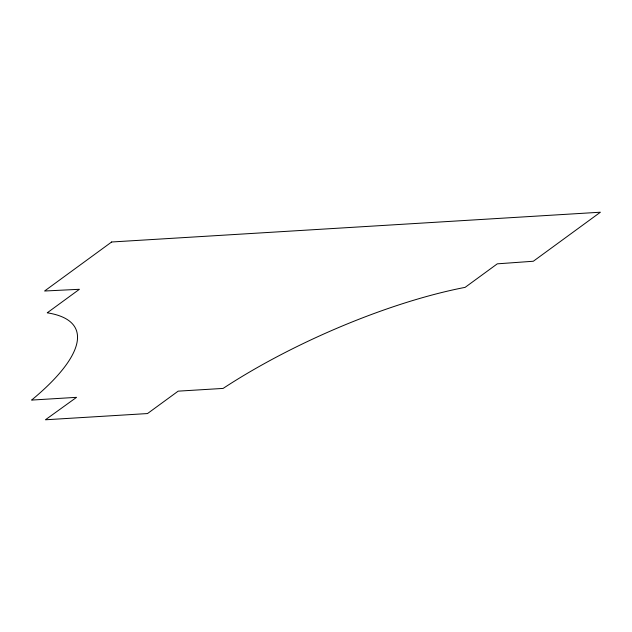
<?xml version="1.0" encoding="UTF-8"?>
<svg xmlns="http://www.w3.org/2000/svg" width="632" height="632" viewBox="0 0 632 632"><rect width="100%" height="100%" fill="white"/><g stroke="black" fill="none" stroke-linecap="round" stroke-linejoin="round"><path stroke-width="0.95" d="M111.643 241.993L44.572 291.012L79.419 289.29L47.234 312.816A231.502 65.752 -24 0 1 31.6 400.08L76.559 397.338L45.417 419.782L147.509 413.557L178.161 391.153L223.12 388.411A231.502 65.752 -24 0 1 465.113 287.363L497.297 263.836L533.329 261.245L600.4 212.218L111.643 241.993"/></g></svg>
